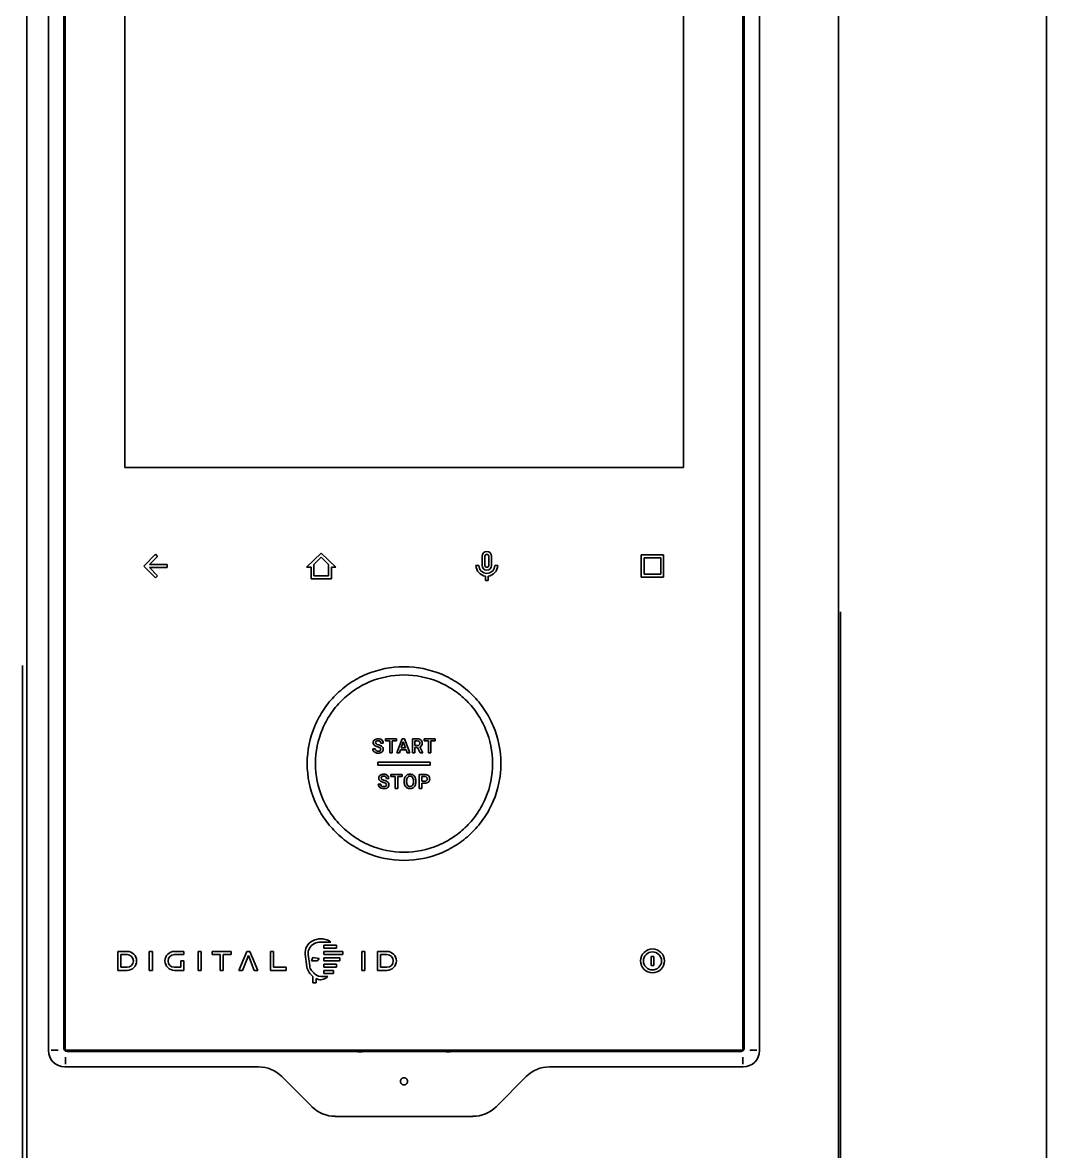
# Model space of a CAD drawing. Header units: inches. Extents: x 786 to 5593, y 691 to 5453.
# Drawn here: x 3395.7 to 3644.2, y 3424.9 to 3698.9 of the extents above; entities that cross this region are included whole.
import ezdxf

# ---------------------------------------------------------------- set-up
doc = ezdxf.new("R2010")
doc.units = ezdxf.units.IN
doc.layers.add('1', color=7, linetype='Continuous', true_color=0xffffff)

msp = doc.modelspace()

# ---------------------------------------------------------------- linework, layer by layer
at = {"layer": '1', "color": 7, "linetype": 'Continuous', "lineweight": 35}
for p, q in [((3396.74, 3926.16), (3396.74, 2812.66)), ((3593.74, 3926.16), (3593.74, 2809.66)), ((3644.24, 3825.91), (3644.24, 2963.91)), ((3402.03, 3822.41), (3402.03, 3449.4)), ((3405.78, 3449.91), (3405.78, 3821.91)), ((3406.08, 3821.91), (3406.08, 3449.91)), ((3570.58, 3449.91), (3570.58, 3821.91)), ((3570.88, 3821.91), (3570.88, 3449.91)), ((3574.63, 3449.4), (3574.63, 3822.41)), ((3420.53, 3807.89), (3420.53, 3590.93)), ((3556.13, 3590.93), (3556.13, 3807.89)), ((3420.53, 3590.93), (3556.13, 3590.93)), ((3428, 3569.84), (3425.16, 3567)), ((3426.52, 3567.35), (3428.51, 3569.34)), ((3428.51, 3569.34), (3428, 3569.84)), ((3468.22, 3570.14), (3464.69, 3566.72)), ((3466.46, 3567.36), (3468.22, 3569.13)), ((3471.75, 3566.72), (3468.22, 3570.14)), ((3468.22, 3569.13), (3469.99, 3567.36)), ((3507.27, 3569.37), (3507.27, 3567.16)), ((3507.97, 3567.16), (3507.97, 3569.37)), ((3508.88, 3569.37), (3508.88, 3567.16)), ((3509.58, 3567.16), (3509.58, 3569.37)), ((3545.91, 3569.71), (3545.91, 3564.29)), ((3551.33, 3569.71), (3545.91, 3569.71)), ((3546.61, 3564.99), (3546.61, 3569.01)), ((3546.61, 3569.01), (3550.63, 3569.01)), ((3550.63, 3569.01), (3550.63, 3564.99)), ((3551.33, 3564.29), (3551.33, 3569.71)), ((3425.16, 3567), (3428, 3564.15)), ((3430.84, 3567.35), (3426.52, 3567.35)), ((3426.52, 3566.64), (3430.84, 3566.64)), ((3428.5, 3564.65), (3426.52, 3566.64)), ((3430.84, 3566.64), (3430.84, 3567.35)), ((3464.69, 3566.72), (3465.75, 3566.72)), ((3465.75, 3566.72), (3465.75, 3563.9)), ((3466.46, 3564.6), (3466.46, 3567.36)), ((3469.99, 3567.36), (3469.99, 3564.6)), ((3470.69, 3566.72), (3471.75, 3566.72)), ((3470.69, 3563.9), (3470.69, 3566.72)), ((3505.78, 3567.16), (3506.48, 3567.16)), ((3510.36, 3567.16), (3511.06, 3567.16)), ((3428, 3564.15), (3428.5, 3564.65)), ((3465.75, 3563.9), (3470.69, 3563.9)), ((3469.99, 3564.6), (3466.46, 3564.6)), ((3508.07, 3563.47), (3508.07, 3564.54)), ((3508.77, 3563.47), (3508.07, 3563.47)), ((3508.77, 3564.54), (3508.77, 3563.47)), ((3545.91, 3564.29), (3551.33, 3564.29)), ((3550.63, 3564.99), (3546.61, 3564.99)), ((3594.24, 3555.91), (3594.24, 2812.91)), ((3395.74, 2768.01), (3395.74, 3542.87)), ((3483.8, 3525.03), (3483.8, 3524.55)), ((3486.5, 3525.03), (3483.8, 3525.03)), ((3483.8, 3524.55), (3484.85, 3524.55)), ((3484.85, 3524.55), (3484.85, 3521.62)), ((3485.44, 3524.55), (3486.5, 3524.55)), ((3485.44, 3521.62), (3485.44, 3524.55)), ((3486.5, 3524.55), (3486.5, 3525.03)), ((3486.6, 3521.62), (3487.89, 3525.03)), ((3488.15, 3524.3), (3487.66, 3522.89)), ((3487.89, 3525.03), (3488.42, 3525.03)), ((3488.65, 3522.89), (3488.15, 3524.3)), ((3488.42, 3525.03), (3489.71, 3521.62)), ((3490.34, 3521.62), (3490.34, 3525.03)), ((3490.34, 3525.03), (3491.53, 3525.03)), ((3491.55, 3524.55), (3490.93, 3524.55)), ((3490.93, 3524.55), (3490.93, 3523.41)), ((3493.21, 3525.03), (3493.21, 3524.55)), ((3495.91, 3525.03), (3493.21, 3525.03)), ((3493.21, 3524.55), (3494.26, 3524.55)), ((3494.26, 3524.55), (3494.26, 3521.62)), ((3494.85, 3524.55), (3495.91, 3524.55)), ((3494.85, 3521.62), (3494.85, 3524.55)), ((3495.91, 3524.55), (3495.91, 3525.03)), ((3481.33, 3522.65), (3480.74, 3522.65)), ((3482.69, 3524.03), (3483.28, 3524.03)), ((3484.85, 3521.62), (3485.44, 3521.62)), ((3487.22, 3521.62), (3486.6, 3521.62)), ((3487.49, 3522.41), (3487.22, 3521.62)), ((3488.81, 3522.41), (3487.49, 3522.41)), ((3487.66, 3522.89), (3488.65, 3522.89)), ((3489.09, 3521.62), (3488.81, 3522.41)), ((3489.71, 3521.62), (3489.09, 3521.62)), ((3490.93, 3521.62), (3490.34, 3521.62)), ((3490.93, 3523.41), (3491.54, 3523.41)), ((3491.59, 3522.93), (3490.93, 3522.93)), ((3490.93, 3522.93), (3490.93, 3521.62)), ((3492.27, 3521.62), (3491.59, 3522.93)), ((3492.14, 3523.07), (3492.9, 3521.65)), ((3492.9, 3521.62), (3492.27, 3521.62)), ((3492.9, 3521.65), (3492.9, 3521.62)), ((3494.26, 3521.62), (3494.85, 3521.62)), ((3481.95, 3518.67), (3481.95, 3519.37)), ((3481.95, 3519.37), (3494.69, 3519.37)), ((3494.69, 3518.67), (3481.95, 3518.67)), ((3494.69, 3519.37), (3494.69, 3518.67)), ((3485.15, 3516.42), (3485.15, 3515.94)), ((3487.85, 3516.42), (3485.15, 3516.42)), ((3485.15, 3515.94), (3486.2, 3515.94)), ((3486.2, 3515.94), (3486.2, 3513.02)), ((3486.79, 3515.94), (3487.85, 3515.94)), ((3486.79, 3513.02), (3486.79, 3515.94)), ((3487.85, 3515.94), (3487.85, 3516.42)), ((3492.02, 3513.02), (3492.02, 3516.42)), ((3492.02, 3516.42), (3493.32, 3516.42)), ((3493.34, 3515.94), (3492.61, 3515.94)), ((3492.61, 3515.94), (3492.61, 3514.76)), ((3482.67, 3514.04), (3482.08, 3514.04)), ((3484.04, 3515.43), (3484.63, 3515.43)), ((3488.36, 3514.61), (3488.36, 3514.8)), ((3488.95, 3514.83), (3488.95, 3514.63)), ((3490.6, 3514.63), (3490.6, 3514.81)), ((3491.19, 3514.82), (3491.19, 3514.63)), ((3492.61, 3514.76), (3493.32, 3514.76)), ((3493.31, 3514.28), (3492.61, 3514.28)), ((3492.61, 3514.28), (3492.61, 3513.02)), ((3486.2, 3513.02), (3486.79, 3513.02)), ((3492.61, 3513.02), (3492.02, 3513.02)), ((3510.31, 3510.95), (3510.29, 3510.96)), ((3468.12, 3475.73), (3470.59, 3475.73)), ((3468.89, 3474.98), (3468.89, 3474.22)), ((3471.94, 3474.98), (3468.89, 3474.98)), ((3470.59, 3475.73), (3470.33, 3475.92)), ((3471.94, 3474.22), (3471.94, 3474.98)), ((3418.83, 3473.44), (3418.83, 3468.85)), ((3421.12, 3473.44), (3418.83, 3473.44)), ((3419.59, 3472.67), (3421.12, 3472.67)), ((3419.59, 3469.61), (3419.59, 3472.67)), ((3426.47, 3468.85), (3426.47, 3473.44)), ((3426.47, 3473.44), (3427.24, 3473.44)), ((3427.24, 3473.44), (3427.24, 3468.85)), ((3432.59, 3473.44), (3434.88, 3473.44)), ((3434.88, 3472.67), (3432.59, 3472.67)), ((3434.88, 3473.44), (3434.88, 3472.67)), ((3438.32, 3468.85), (3438.32, 3473.44)), ((3438.32, 3473.44), (3439.08, 3473.44)), ((3439.08, 3473.44), (3439.08, 3468.85)), ((3441.76, 3473.44), (3441.76, 3472.67)), ((3446.34, 3473.44), (3441.76, 3473.44)), ((3441.76, 3472.67), (3443.67, 3472.67)), ((3443.67, 3472.67), (3443.67, 3468.85)), ((3444.43, 3472.67), (3446.34, 3472.67)), ((3444.43, 3468.85), (3444.43, 3472.67)), ((3446.34, 3472.67), (3446.34, 3473.44)), ((3450.16, 3473.44), (3448.25, 3468.85)), ((3449.11, 3468.85), (3450.55, 3472.48)), ((3450.93, 3473.44), (3450.16, 3473.44)), ((3450.55, 3472.48), (3451.98, 3468.85)), ((3452.84, 3468.85), (3450.93, 3473.44)), ((3455.9, 3473.44), (3455.9, 3468.85)), ((3456.66, 3473.44), (3455.9, 3473.44)), ((3456.66, 3469.61), (3456.66, 3473.44)), ((3464.34, 3472.81), (3464.77, 3469.67)), ((3465.43, 3469.91), (3465.07, 3472.69)), ((3466.21, 3472), (3465.83, 3471.14)), ((3467.74, 3471.72), (3466.21, 3472)), ((3468.89, 3474.22), (3471.94, 3474.22)), ((3468.89, 3473.44), (3468.89, 3472.67)), ((3473.47, 3473.44), (3468.89, 3473.44)), ((3468.89, 3472.67), (3473.47, 3472.67)), ((3473.47, 3472.67), (3473.47, 3473.44)), ((3478.06, 3468.85), (3478.06, 3473.44)), ((3478.06, 3473.44), (3478.82, 3473.44)), ((3478.82, 3473.44), (3478.82, 3468.85)), ((3481.88, 3473.44), (3481.88, 3468.85)), ((3484.17, 3473.44), (3481.88, 3473.44)), ((3482.64, 3469.61), (3482.64, 3472.67)), ((3482.64, 3472.67), (3484.17, 3472.67)), ((3548.27, 3472.24), (3548.97, 3472.24)), ((3548.27, 3470.04), (3548.27, 3472.24)), ((3548.97, 3472.24), (3548.97, 3470.04)), ((3421.12, 3469.61), (3419.59, 3469.61)), ((3432.59, 3469.61), (3434.11, 3469.61)), ((3434.11, 3469.61), (3434.11, 3471.14)), ((3434.11, 3471.14), (3434.88, 3471.14)), ((3434.88, 3471.14), (3434.88, 3468.85)), ((3459.72, 3469.61), (3456.66, 3469.61)), ((3459.72, 3468.85), (3459.72, 3469.61)), ((3465.83, 3471.14), (3467.36, 3471.14)), ((3467.36, 3471.14), (3467.74, 3471.72)), ((3468.89, 3471.91), (3468.89, 3471.14)), ((3472.71, 3471.91), (3468.89, 3471.91)), ((3468.89, 3471.14), (3472.71, 3471.14)), ((3468.89, 3470.38), (3468.89, 3469.61)), ((3471.94, 3470.38), (3468.89, 3470.38)), ((3468.89, 3469.61), (3471.94, 3469.61)), ((3471.94, 3469.61), (3471.94, 3470.38)), ((3472.71, 3471.14), (3472.71, 3471.91)), ((3484.17, 3469.61), (3482.64, 3469.61)), ((3548.97, 3470.04), (3548.27, 3470.04)), ((3418.83, 3468.85), (3421.12, 3468.85)), ((3427.24, 3468.85), (3426.47, 3468.85)), ((3434.88, 3468.85), (3432.59, 3468.85)), ((3439.08, 3468.85), (3438.32, 3468.85)), ((3443.67, 3468.85), (3444.43, 3468.85)), ((3448.25, 3468.85), (3449.11, 3468.85)), ((3451.98, 3468.85), (3452.84, 3468.85)), ((3455.9, 3468.85), (3459.72, 3468.85)), ((3466.21, 3467.33), (3466.21, 3465.79)), ((3466.62, 3468.03), (3466.48, 3468.15)), ((3466.98, 3465.79), (3466.98, 3466.87)), ((3469.84, 3467.32), (3468.12, 3467.32)), ((3468.89, 3468.85), (3468.89, 3468.09)), ((3471.18, 3468.85), (3468.89, 3468.85)), ((3468.89, 3468.09), (3471.18, 3468.09)), ((3469.62, 3467.13), (3469.84, 3467.32)), ((3471.18, 3468.09), (3471.18, 3468.85)), ((3478.82, 3468.85), (3478.06, 3468.85)), ((3481.88, 3468.85), (3484.17, 3468.85)), ((3466.21, 3465.79), (3466.98, 3465.79)), ((3406.53, 3449.46), (3570.13, 3449.46)), ((3570.13, 3449.16), (3406.53, 3449.16)), ((3406.02, 3445.41), (3453.02, 3445.41)), ((3523.63, 3445.41), (3570.63, 3445.41)), ((3458.67, 3443.07), (3465.99, 3435.75)), ((3510.67, 3435.75), (3517.99, 3443.07)), ((3471.63, 3433.41), (3505.02, 3433.41))]:
    msp.add_line(p, q, dxfattribs=at)
for centre, radius, start, end in [((3406.53, 3449.91), 0.75, 180, 270), ((3406.53, 3449.91), 0.45, 180, 270), ((3570.13, 3449.91), 0.45, 270, 0), ((3570.13, 3449.91), 0.75, 270, 0), ((3488.33, 3441.91), 0.875, 128.9424, 231.0576), ((3488.33, 3441.91), 0.875, 308.9424, 51.0576)]:
    msp.add_arc(centre, radius, start, end, dxfattribs=at)
for centre, major_axis, ratio, start_param, end_param in [((3406.03, 3449.41), (2.84, 2.84), 0.997265, 2.357564, 3.925621), ((3570.62, 3449.41), (-2.84, 2.84), 0.997265, 2.357564, 3.925621), ((3453.01, 3437.4), (-3.07, -7.4), 0.998395, 2.749461, 3.533724), ((3523.64, 3437.4), (3.07, -7.4), 0.998395, 2.749461, 3.533724), ((3471.64, 3441.42), (3.07, 7.4), 0.998395, 2.749461, 3.533724), ((3505.01, 3441.42), (-3.07, 7.4), 0.998395, 2.749461, 3.533724)]:
    msp.add_ellipse(centre, major_axis=major_axis, ratio=ratio, start_param=start_param, end_param=end_param, dxfattribs=at)
for points, degree in [([(3508.42, 3570.52), (3507.78, 3570.52), (3507.27, 3570.01), (3507.27, 3569.37)], 3), ([(3509.58, 3569.37), (3509.58, 3570.01), (3509.06, 3570.52), (3508.42, 3570.52)], 3), ([(3508.07, 3564.54), (3506.78, 3564.72), (3505.78, 3565.82), (3505.78, 3567.16)], 3), ([(3506.48, 3567.16), (3506.48, 3566.09), (3507.35, 3565.22), (3508.42, 3565.22)], 3), ([(3508.42, 3565.22), (3509.49, 3565.22), (3510.36, 3566.09), (3510.36, 3567.16)], 3), ([(3511.06, 3567.16), (3511.06, 3565.82), (3510.06, 3564.72), (3508.77, 3564.54)], 3), ([(3475.18, 3538.54), (3476.44, 3539.39), (3477.78, 3540.12), (3479.18, 3540.71)], 3), ([(3488.32, 3540.55), (3485.42, 3540.55), (3482.6, 3539.98), (3479.95, 3538.86)], 3), ([(3496.69, 3538.86), (3494.04, 3539.98), (3491.23, 3540.55), (3488.32, 3540.55)], 3), ([(3497.47, 3540.71), (3498.86, 3540.12), (3500.21, 3539.39), (3501.46, 3538.54)], 3), ([(3471.71, 3535.67), (3472.77, 3536.73), (3473.94, 3537.7), (3475.18, 3538.54)], 3), ([(3479.95, 3538.86), (3478.68, 3538.33), (3477.45, 3537.66), (3476.3, 3536.88)], 3), ([(3500.34, 3536.88), (3499.19, 3537.66), (3497.97, 3538.32), (3496.69, 3538.86)], 3), ([(3501.46, 3538.54), (3502.71, 3537.7), (3503.88, 3536.73), (3504.94, 3535.67)], 3), ([(3468.84, 3532.19), (3469.68, 3533.44), (3470.64, 3534.61), (3471.71, 3535.67)], 3), ([(3476.3, 3536.88), (3475.16, 3536.11), (3474.09, 3535.23), (3473.12, 3534.26)], 3), ([(3503.53, 3534.26), (3502.55, 3535.23), (3501.48, 3536.11), (3500.34, 3536.88)], 3), ([(3504.94, 3535.67), (3506, 3534.61), (3506.97, 3533.44), (3507.81, 3532.19)], 3), ([(3473.12, 3534.26), (3472.15, 3533.28), (3471.26, 3532.21), (3470.49, 3531.07)], 3), ([(3506.15, 3531.07), (3505.38, 3532.21), (3504.5, 3533.28), (3503.53, 3534.26)], 3), ([(3466.67, 3528.2), (3467.26, 3529.59), (3467.99, 3530.93), (3468.84, 3532.19)], 3), ([(3470.49, 3531.07), (3469.72, 3529.92), (3469.05, 3528.69), (3468.51, 3527.42)], 3), ([(3508.13, 3527.42), (3507.6, 3528.69), (3506.93, 3529.92), (3506.15, 3531.07)], 3), ([(3507.81, 3532.19), (3508.66, 3530.93), (3509.39, 3529.59), (3509.98, 3528.2)], 3), ([(3482.52, 3524.45), (3482.63, 3524.35), (3482.69, 3524.21), (3482.69, 3524.03)], 3), ([(3483.12, 3524.57), (3483.01, 3524.73), (3482.87, 3524.85), (3482.68, 3524.94)], 3), ([(3483.28, 3524.03), (3483.28, 3524.23), (3483.23, 3524.41), (3483.12, 3524.57)], 3), ([(3491.53, 3525.03), (3491.93, 3525.03), (3492.23, 3524.94), (3492.44, 3524.76)], 3), ([(3492.02, 3524.39), (3491.91, 3524.49), (3491.76, 3524.55), (3491.55, 3524.55)], 3), ([(3480.74, 3522.65), (3480.74, 3522.43), (3480.79, 3522.25), (3480.91, 3522.09)], 3), ([(3480.91, 3522.09), (3481.02, 3521.93), (3481.18, 3521.8), (3481.39, 3521.71)], 3), ([(3481.31, 3523.36), (3481.47, 3523.26), (3481.69, 3523.17), (3481.96, 3523.09)], 3), ([(3481.52, 3522.2), (3481.39, 3522.31), (3481.33, 3522.46), (3481.33, 3522.65)], 3), ([(3482.18, 3523.57), (3481.91, 3523.65), (3481.72, 3523.73), (3481.61, 3523.82)], 3), ([(3481.96, 3523.09), (3482.24, 3523.01), (3482.43, 3522.92), (3482.53, 3522.84)], 3), ([(3482.82, 3523.3), (3482.65, 3523.41), (3482.44, 3523.5), (3482.18, 3523.57)], 3), ([(3482.53, 3522.84), (3482.64, 3522.76), (3482.69, 3522.65), (3482.69, 3522.5)], 3), ([(3482.69, 3522.5), (3482.69, 3522.36), (3482.64, 3522.25), (3482.53, 3522.17)], 3), ([(3483.17, 3522.96), (3483.09, 3523.09), (3482.98, 3523.2), (3482.82, 3523.3)], 3), ([(3491.54, 3523.41), (3491.74, 3523.41), (3491.89, 3523.46), (3492, 3523.56)], 3), ([(3492.6, 3523.42), (3492.49, 3523.27), (3492.34, 3523.15), (3492.14, 3523.07)], 3), ([(3483.87, 3515.85), (3483.98, 3515.74), (3484.04, 3515.61), (3484.04, 3515.43)], 3), ([(3484.47, 3515.96), (3484.36, 3516.13), (3484.21, 3516.25), (3484.03, 3516.34)], 3), ([(3484.63, 3515.43), (3484.63, 3515.62), (3484.57, 3515.8), (3484.47, 3515.96)], 3), ([(3488.54, 3515.68), (3488.66, 3515.94), (3488.82, 3516.13), (3489.04, 3516.27)], 3), ([(3490.51, 3516.27), (3490.73, 3516.14), (3490.89, 3515.94), (3491.01, 3515.69)], 3), ([(3493.32, 3516.42), (3493.7, 3516.42), (3494, 3516.32), (3494.23, 3516.12)], 3), ([(3493.8, 3515.78), (3493.69, 3515.89), (3493.53, 3515.94), (3493.34, 3515.94)], 3), ([(3482.08, 3514.04), (3482.08, 3513.83), (3482.14, 3513.64), (3482.25, 3513.48)], 3), ([(3482.25, 3513.48), (3482.37, 3513.32), (3482.53, 3513.2), (3482.74, 3513.11)], 3), ([(3482.65, 3514.76), (3482.82, 3514.66), (3483.03, 3514.57), (3483.31, 3514.48)], 3), ([(3482.87, 3513.6), (3482.74, 3513.7), (3482.67, 3513.85), (3482.67, 3514.04)], 3), ([(3483.52, 3514.97), (3483.26, 3515.05), (3483.07, 3515.13), (3482.95, 3515.21)], 3), ([(3483.31, 3514.48), (3483.58, 3514.4), (3483.77, 3514.32), (3483.88, 3514.24)], 3), ([(3484.16, 3514.7), (3484, 3514.8), (3483.79, 3514.89), (3483.52, 3514.97)], 3), ([(3483.88, 3514.24), (3483.98, 3514.16), (3484.04, 3514.04), (3484.04, 3513.89)], 3), ([(3484.04, 3513.89), (3484.04, 3513.76), (3483.98, 3513.65), (3483.88, 3513.56)], 3), ([(3484.52, 3514.36), (3484.44, 3514.49), (3484.32, 3514.6), (3484.16, 3514.7)], 3), ([(3488.36, 3514.8), (3488.36, 3515.14), (3488.42, 3515.43), (3488.54, 3515.68)], 3), ([(3488.54, 3513.75), (3488.42, 3514), (3488.36, 3514.29), (3488.36, 3514.61)], 3), ([(3489.04, 3513.17), (3488.83, 3513.31), (3488.66, 3513.5), (3488.54, 3513.75)], 3), ([(3489.17, 3515.68), (3489.03, 3515.48), (3488.96, 3515.19), (3488.95, 3514.83)], 3), ([(3488.95, 3514.63), (3488.95, 3514.26), (3489.03, 3513.97), (3489.17, 3513.76)], 3), ([(3490.6, 3514.81), (3490.6, 3515.19), (3490.52, 3515.47), (3490.38, 3515.68)], 3), ([(3490.38, 3513.75), (3490.53, 3513.95), (3490.6, 3514.25), (3490.6, 3514.63)], 3), ([(3491.01, 3513.75), (3490.9, 3513.5), (3490.73, 3513.31), (3490.52, 3513.17)], 3), ([(3491.01, 3515.69), (3491.13, 3515.44), (3491.19, 3515.15), (3491.19, 3514.82)], 3), ([(3491.19, 3514.63), (3491.19, 3514.3), (3491.13, 3514), (3491.01, 3513.75)], 3), ([(3494.23, 3514.56), (3494.02, 3514.37), (3493.71, 3514.28), (3493.31, 3514.28)], 3), ([(3493.32, 3514.76), (3493.53, 3514.76), (3493.69, 3514.81), (3493.8, 3514.9)], 3), ([(3468.51, 3510.68), (3469.05, 3509.41), (3469.72, 3508.18), (3470.49, 3507.03)], 3), ([(3506.15, 3507.03), (3506.93, 3508.18), (3507.59, 3509.41), (3508.13, 3510.68)], 3), ([(3468.84, 3505.91), (3467.99, 3507.17), (3467.26, 3508.52), (3466.67, 3509.91)], 3), ([(3509.98, 3509.91), (3509.39, 3508.51), (3508.66, 3507.17), (3507.81, 3505.91)], 3), ([(3471.71, 3502.44), (3470.64, 3503.5), (3469.68, 3504.67), (3468.84, 3505.91)], 3), ([(3470.49, 3507.03), (3471.26, 3505.89), (3472.15, 3504.82), (3473.12, 3503.85)], 3), ([(3503.53, 3503.85), (3504.5, 3504.82), (3505.38, 3505.89), (3506.15, 3507.03)], 3), ([(3507.81, 3505.91), (3506.97, 3504.67), (3506, 3503.5), (3504.94, 3502.44)], 3), ([(3475.18, 3499.57), (3473.94, 3500.41), (3472.77, 3501.37), (3471.71, 3502.44)], 3), ([(3473.12, 3503.85), (3474.09, 3502.88), (3475.16, 3501.99), (3476.3, 3501.22)], 3), ([(3500.34, 3501.22), (3501.48, 3501.99), (3502.55, 3502.88), (3503.53, 3503.85)], 3), ([(3504.94, 3502.44), (3503.88, 3501.37), (3502.71, 3500.41), (3501.46, 3499.57)], 3), ([(3479.18, 3497.4), (3477.78, 3497.99), (3476.44, 3498.72), (3475.18, 3499.57)], 3), ([(3476.3, 3501.22), (3477.45, 3500.45), (3478.68, 3499.78), (3479.95, 3499.24)], 3), ([(3496.69, 3499.24), (3497.97, 3499.78), (3499.19, 3500.45), (3500.34, 3501.22)], 3), ([(3501.46, 3499.57), (3500.21, 3498.72), (3498.86, 3497.99), (3497.47, 3497.4)], 3), ([(3488.32, 3495.55), (3485.15, 3495.55), (3482.07, 3496.17), (3479.18, 3497.4)], 3), ([(3497.47, 3497.4), (3494.57, 3496.17), (3491.5, 3495.55), (3488.32, 3495.55)], 3), ([(3466.19, 3476.03), (3464.89, 3475.38), (3464.16, 3474.11), (3464.34, 3472.81)], 3), ([(3465.07, 3472.69), (3464.92, 3473.78), (3465.51, 3474.79), (3466.56, 3475.34)], 3), ([(3468.12, 3476.49), (3467.43, 3476.49), (3466.78, 3476.33), (3466.19, 3476.03)], 3), ([(3466.56, 3475.34), (3467.04, 3475.59), (3467.56, 3475.73), (3468.12, 3475.73)], 3), ([(3470.13, 3476.03), (3469.53, 3476.33), (3468.82, 3476.49), (3468.12, 3476.49)], 3), ([(3470.33, 3475.92), (3470.27, 3475.96), (3470.2, 3476), (3470.13, 3476.03)], 3), ([(3432.59, 3472.67), (3431.74, 3472.67), (3431.06, 3471.99), (3431.06, 3471.14)], 3), ([(3431.06, 3471.14), (3431.06, 3470.3), (3431.74, 3469.61), (3432.59, 3469.61)], 3), ([(3465.86, 3468.8), (3465.63, 3469.1), (3465.48, 3469.56), (3465.43, 3469.91)], 3), ([(3466.48, 3468.15), (3466.26, 3468.36), (3466.05, 3468.57), (3465.86, 3468.8)], 3), ([(3468.12, 3467.32), (3467.36, 3467.32), (3466.62, 3468.03), (3466.62, 3468.03)], 3), ([(3402.66, 3449.51), (3403.98, 3449.51)], 1), ([(3406.13, 3446.04), (3406.13, 3447.36)], 1), ([(3570.53, 3447.36), (3570.53, 3446.04)], 1), ([(3572.68, 3449.51), (3573.99, 3449.51)], 1)]:
    msp.add_open_spline(points, degree=degree, dxfattribs=at)
for points, knots in [([(3507.97, 3569.37), (3507.97, 3569.62), (3508.17, 3569.82), (3508.67, 3569.82), (3508.88, 3569.62), (3508.88, 3569.37)], [0, 0, 0, 0, 0.5, 0.5, 1, 1, 1, 1]), ([(3507.27, 3567.16), (3507.27, 3566.52), (3507.78, 3566.01), (3509.06, 3566.01), (3509.58, 3566.52), (3509.58, 3567.16)], [0, 0, 0, 0, 0.5, 0.5, 1, 1, 1, 1]), ([(3508.88, 3567.16), (3508.88, 3566.91), (3508.67, 3566.71), (3508.17, 3566.71), (3507.97, 3566.91), (3507.97, 3567.16)], [0, 0, 0, 0, 0.5, 0.5, 1, 1, 1, 1]), ([(3479.18, 3540.71), (3482.07, 3541.93), (3485.15, 3542.55), (3491.5, 3542.55), (3494.57, 3541.93), (3497.47, 3540.71)], [0, 0, 0, 0, 0.5, 0.5, 1, 1, 1, 1]), ([(3466.67, 3509.91), (3465.44, 3512.8), (3464.82, 3515.88), (3464.82, 3522.23), (3465.44, 3525.3), (3466.67, 3528.2)], [0, 0, 0, 0, 0.5, 0.5, 1, 1, 1, 1]), ([(3468.51, 3527.42), (3467.39, 3524.77), (3466.82, 3521.96), (3466.82, 3516.15), (3467.39, 3513.33), (3468.51, 3510.68)], [0, 0, 0, 0, 0.5, 0.5, 1, 1, 1, 1]), ([(3508.13, 3510.68), (3509.25, 3513.34), (3509.82, 3516.15), (3509.82, 3521.96), (3509.25, 3524.77), (3508.13, 3527.42)], [0, 0, 0, 0, 0.5, 0.5, 1, 1, 1, 1]), ([(3509.98, 3528.2), (3511.2, 3525.3), (3511.82, 3522.23), (3511.82, 3515.88), (3511.2, 3512.8), (3509.98, 3509.91)], [0, 0, 0, 0, 0.5, 0.5, 1, 1, 1, 1]), ([(3481.18, 3524.81), (3480.95, 3524.63), (3480.84, 3524.4), (3480.84, 3524.13), (3480.84, 3523.81), (3481, 3523.56), (3481.31, 3523.36)], [0, 0, 0, 0, 0.5, 0.5, 0.5, 1, 1, 1, 1]), ([(3482.68, 3524.94), (3482.5, 3525.03), (3482.29, 3525.07), (3482.05, 3525.07), (3481.69, 3525.07), (3481.4, 3524.98), (3481.18, 3524.81)], [0, 0, 0, 0, 0.5, 0.5, 0.5, 1, 1, 1, 1]), ([(3481.61, 3523.82), (3481.49, 3523.9), (3481.43, 3524), (3481.43, 3524.13), (3481.43, 3524.28), (3481.49, 3524.39), (3481.59, 3524.48)], [0, 0, 0, 0, 0.5, 0.5, 0.5, 1, 1, 1, 1]), ([(3481.59, 3524.48), (3481.7, 3524.56), (3481.85, 3524.6), (3482.25, 3524.6), (3482.41, 3524.55), (3482.52, 3524.45)], [0, 0, 0, 0, 0.5, 0.5, 1, 1, 1, 1]), ([(3492, 3523.56), (3492.12, 3523.66), (3492.17, 3523.8), (3492.17, 3524.15), (3492.12, 3524.29), (3492.02, 3524.39)], [0, 0, 0, 0, 0.5, 0.5, 1, 1, 1, 1]), ([(3492.44, 3524.76), (3492.66, 3524.58), (3492.76, 3524.33), (3492.76, 3524), (3492.76, 3523.77), (3492.71, 3523.58), (3492.6, 3523.42)], [0, 0, 0, 0, 0.5, 0.5, 0.5, 1, 1, 1, 1]), ([(3481.39, 3521.71), (3481.6, 3521.62), (3481.82, 3521.57), (3482.07, 3521.57), (3482.44, 3521.57), (3482.74, 3521.66), (3482.95, 3521.82)], [0, 0, 0, 0, 0.5, 0.5, 0.5, 1, 1, 1, 1]), ([(3482.53, 3522.17), (3482.43, 3522.08), (3482.27, 3522.04), (3482.07, 3522.04), (3481.83, 3522.04), (3481.65, 3522.09), (3481.52, 3522.2)], [0, 0, 0, 0, 0.5, 0.5, 0.5, 1, 1, 1, 1]), ([(3482.95, 3521.82), (3483.17, 3521.99), (3483.28, 3522.22), (3483.28, 3522.5), (3483.28, 3522.68), (3483.24, 3522.83), (3483.17, 3522.96)], [0, 0, 0, 0, 0.5, 0.5, 0.5, 1, 1, 1, 1]), ([(3482.52, 3516.2), (3482.3, 3516.02), (3482.19, 3515.8), (3482.19, 3515.52), (3482.19, 3515.21), (3482.34, 3514.96), (3482.65, 3514.76)], [0, 0, 0, 0, 0.5, 0.5, 0.5, 1, 1, 1, 1]), ([(3484.03, 3516.34), (3483.84, 3516.43), (3483.63, 3516.47), (3483.4, 3516.47), (3483.04, 3516.47), (3482.75, 3516.38), (3482.52, 3516.2)], [0, 0, 0, 0, 0.5, 0.5, 0.5, 1, 1, 1, 1]), ([(3482.95, 3515.21), (3482.84, 3515.3), (3482.78, 3515.4), (3482.78, 3515.53), (3482.78, 3515.67), (3482.83, 3515.79), (3482.94, 3515.87)], [0, 0, 0, 0, 0.5, 0.5, 0.5, 1, 1, 1, 1]), ([(3482.94, 3515.87), (3483.05, 3515.95), (3483.2, 3516), (3483.6, 3516), (3483.76, 3515.95), (3483.87, 3515.85)], [0, 0, 0, 0, 0.5, 0.5, 1, 1, 1, 1]), ([(3489.04, 3516.27), (3489.25, 3516.4), (3489.5, 3516.47), (3490.05, 3516.47), (3490.3, 3516.4), (3490.51, 3516.27)], [0, 0, 0, 0, 0.5, 0.5, 1, 1, 1, 1]), ([(3490.38, 3515.68), (3490.24, 3515.88), (3490.04, 3515.98), (3489.52, 3515.98), (3489.32, 3515.88), (3489.17, 3515.68)], [0, 0, 0, 0, 0.5, 0.5, 1, 1, 1, 1]), ([(3494.23, 3516.12), (3494.45, 3515.93), (3494.56, 3515.66), (3494.56, 3515), (3494.45, 3514.74), (3494.23, 3514.56)], [0, 0, 0, 0, 0.5, 0.5, 1, 1, 1, 1]), ([(3482.74, 3513.11), (3482.94, 3513.01), (3483.17, 3512.97), (3483.42, 3512.97), (3483.79, 3512.97), (3484.08, 3513.05), (3484.3, 3513.22)], [0, 0, 0, 0, 0.5, 0.5, 0.5, 1, 1, 1, 1]), ([(3483.88, 3513.56), (3483.78, 3513.48), (3483.62, 3513.44), (3483.42, 3513.44), (3483.18, 3513.44), (3482.99, 3513.49), (3482.87, 3513.6)], [0, 0, 0, 0, 0.5, 0.5, 0.5, 1, 1, 1, 1]), ([(3484.3, 3513.22), (3484.52, 3513.39), (3484.63, 3513.61), (3484.63, 3513.9), (3484.63, 3514.07), (3484.59, 3514.22), (3484.52, 3514.36)], [0, 0, 0, 0, 0.5, 0.5, 0.5, 1, 1, 1, 1]), ([(3490.52, 3513.17), (3490.31, 3513.04), (3490.06, 3512.97), (3489.5, 3512.97), (3489.26, 3513.04), (3489.04, 3513.17)], [0, 0, 0, 0, 0.5, 0.5, 1, 1, 1, 1]), ([(3489.17, 3513.76), (3489.32, 3513.56), (3489.52, 3513.46), (3490.04, 3513.46), (3490.24, 3513.56), (3490.38, 3513.75)], [0, 0, 0, 0, 0.5, 0.5, 1, 1, 1, 1]), ([(3493.8, 3514.9), (3493.91, 3515), (3493.97, 3515.15), (3493.97, 3515.52), (3493.91, 3515.67), (3493.8, 3515.78)], [0, 0, 0, 0, 0.5, 0.5, 1, 1, 1, 1]), ([(3479.95, 3499.24), (3482.6, 3498.12), (3485.42, 3497.55), (3491.23, 3497.55), (3494.04, 3498.12), (3496.69, 3499.24)], [0, 0, 0, 0, 0.5, 0.5, 1, 1, 1, 1]), ([(3421.12, 3468.85), (3422.39, 3468.85), (3423.42, 3469.88), (3423.42, 3472.41), (3422.39, 3473.44), (3421.12, 3473.44)], [0, 0, 0, 0, 0.5, 0.5, 1, 1, 1, 1]), ([(3421.12, 3472.67), (3421.97, 3472.67), (3422.65, 3471.99), (3422.65, 3470.3), (3421.97, 3469.61), (3421.12, 3469.61)], [0, 0, 0, 0, 0.5, 0.5, 1, 1, 1, 1]), ([(3432.59, 3468.85), (3431.32, 3468.85), (3430.29, 3469.88), (3430.29, 3472.41), (3431.32, 3473.44), (3432.59, 3473.44)], [0, 0, 0, 0, 0.5, 0.5, 1, 1, 1, 1]), ([(3484.17, 3468.85), (3485.44, 3468.85), (3486.47, 3469.88), (3486.47, 3472.41), (3485.44, 3473.44), (3484.17, 3473.44)], [0, 0, 0, 0, 0.5, 0.5, 1, 1, 1, 1]), ([(3484.17, 3472.67), (3485.02, 3472.67), (3485.7, 3471.99), (3485.7, 3470.3), (3485.02, 3469.61), (3484.17, 3469.61)], [0, 0, 0, 0, 0.5, 0.5, 1, 1, 1, 1]), ([(3548.62, 3474.04), (3547.02, 3474.04), (3545.72, 3472.74), (3545.72, 3469.54), (3547.02, 3468.24), (3550.22, 3468.24), (3551.52, 3469.54), (3551.52, 3472.74), (3550.22, 3474.04), (3548.62, 3474.04)], [0, 0, 0, 0, 0.25, 0.25, 0.5, 0.5, 0.75, 0.75, 1, 1, 1, 1]), ([(3548.62, 3468.95), (3547.41, 3468.95), (3546.43, 3469.93), (3546.43, 3472.35), (3547.41, 3473.34), (3549.83, 3473.34), (3550.82, 3472.35), (3550.82, 3469.93), (3549.83, 3468.95), (3548.62, 3468.95)], [0, 0, 0, 0, 0.25, 0.25, 0.5, 0.5, 0.75, 0.75, 1, 1, 1, 1]), ([(3464.77, 3469.67), (3464.83, 3469.24), (3465.01, 3468.71), (3465.3, 3468.35), (3465.55, 3468.04), (3465.87, 3467.61), (3466.21, 3467.33)], [0, 0, 0, 0, 0.5, 0.5, 0.5, 1, 1, 1, 1]), ([(3466.98, 3466.87), (3467.37, 3466.66), (3467.82, 3466.56), (3468.12, 3466.56), (3468.53, 3466.56), (3469.04, 3466.75), (3469.62, 3467.13)], [0, 0, 0, 0, 0.5, 0.5, 0.5, 1, 1, 1, 1]), ([(3403.98, 3449.51), (3404.04, 3449.51), (3404.12, 3449.51), (3404.26, 3449.51), (3404.34, 3449.51), (3404.41, 3449.51)], [0, 0, 0, 0, 0.5, 0.5, 1, 1, 1, 1]), ([(3406.13, 3447.36), (3406.13, 3447.42), (3406.13, 3447.5), (3406.13, 3447.64), (3406.13, 3447.72), (3406.13, 3447.79)], [0, 0, 0, 0, 0.5, 0.5, 1, 1, 1, 1]), ([(3478.14, 3449.08), (3478.1, 3449.08), (3478.06, 3449.08), (3477.99, 3449.08), (3477.95, 3449.08), (3477.83, 3449.08), (3477.76, 3449.08), (3477.65, 3449.08), (3477.61, 3449.08), (3477.56, 3449.08), (3477.54, 3449.09), (3477.51, 3449.09), (3477.49, 3449.09), (3477.41, 3449.09), (3477.35, 3449.09), (3477.28, 3449.1), (3477.26, 3449.1), (3477.24, 3449.1), (3477.22, 3449.1), (3477.18, 3449.1), (3477.16, 3449.1), (3477.09, 3449.11), (3477.05, 3449.11), (3477, 3449.11), (3477, 3449.12), (3476.98, 3449.12), (3476.96, 3449.12), (3476.94, 3449.12), (3476.91, 3449.13), (3476.89, 3449.13), (3476.89, 3449.14)], [0, 0, 0, 0, 0.0625, 0.0625, 0.125, 0.125, 0.25, 0.25, 0.3125, 0.3125, 0.34375, 0.34375, 0.375, 0.375, 0.5, 0.5, 0.53125, 0.53125, 0.5625, 0.5625, 0.625, 0.625, 0.75, 0.75, 0.78125, 0.78125, 0.8125, 0.875, 0.875, 1, 1, 1, 1]), ([(3499.76, 3449.14), (3499.76, 3449.14), (3499.76, 3449.13), (3499.74, 3449.13), (3499.74, 3449.13), (3499.73, 3449.13), (3499.73, 3449.13), (3499.7, 3449.12), (3499.67, 3449.12), (3499.62, 3449.11), (3499.6, 3449.11), (3499.56, 3449.11), (3499.54, 3449.11), (3499.47, 3449.1), (3499.42, 3449.1), (3499.34, 3449.09), (3499.33, 3449.09), (3499.3, 3449.09), (3499.28, 3449.09), (3499.24, 3449.09), (3499.21, 3449.09), (3499.11, 3449.09), (3499.04, 3449.08), (3498.95, 3449.08), (3498.93, 3449.08), (3498.89, 3449.08), (3498.84, 3449.08), (3498.78, 3449.08), (3498.67, 3449.08), (3498.59, 3449.08), (3498.51, 3449.08)], [0, 0, 0, 0, 0.0625, 0.0625, 0.09375, 0.09375, 0.125, 0.125, 0.25, 0.25, 0.3125, 0.3125, 0.375, 0.375, 0.5, 0.5, 0.53125, 0.53125, 0.5625, 0.5625, 0.625, 0.625, 0.75, 0.75, 0.78125, 0.78125, 0.8125, 0.875, 0.875, 1, 1, 1, 1]), ([(3570.52, 3447.79), (3570.52, 3447.72), (3570.53, 3447.64), (3570.53, 3447.5), (3570.53, 3447.42), (3570.53, 3447.36)], [0, 0, 0, 0, 0.5, 0.5, 1, 1, 1, 1]), ([(3572.24, 3449.52), (3572.31, 3449.51), (3572.39, 3449.51), (3572.54, 3449.51), (3572.61, 3449.51), (3572.68, 3449.51)], [0, 0, 0, 0, 0.5, 0.5, 1, 1, 1, 1]), ([(3488.88, 3442.59), (3488.84, 3442.62), (3488.8, 3442.65), (3488.73, 3442.68), (3488.71, 3442.69), (3488.66, 3442.71), (3488.64, 3442.72), (3488.57, 3442.75), (3488.52, 3442.76), (3488.45, 3442.77), (3488.43, 3442.78), (3488.38, 3442.78), (3488.35, 3442.78), (3488.28, 3442.78), (3488.23, 3442.78), (3488.15, 3442.76), (3488.13, 3442.76), (3488.08, 3442.75), (3488.06, 3442.74), (3487.99, 3442.72), (3487.94, 3442.7), (3487.88, 3442.66), (3487.86, 3442.65), (3487.82, 3442.62), (3487.8, 3442.6), (3487.78, 3442.59)], [0, 0, 0, 0, 0.125, 0.125, 0.1875, 0.1875, 0.25, 0.25, 0.375, 0.375, 0.4375, 0.4375, 0.5, 0.5, 0.625, 0.625, 0.6875, 0.6875, 0.75, 0.75, 0.875, 0.875, 0.9375, 0.9375, 1, 1, 1, 1]), ([(3487.78, 3441.23), (3487.81, 3441.19), (3487.86, 3441.17), (3487.92, 3441.13), (3487.94, 3441.12), (3487.99, 3441.1), (3488.01, 3441.09), (3488.08, 3441.07), (3488.13, 3441.05), (3488.2, 3441.04), (3488.23, 3441.04), (3488.28, 3441.03), (3488.3, 3441.03), (3488.38, 3441.03), (3488.42, 3441.04), (3488.5, 3441.05), (3488.52, 3441.05), (3488.57, 3441.07), (3488.59, 3441.07), (3488.66, 3441.1), (3488.71, 3441.12), (3488.77, 3441.15), (3488.79, 3441.17), (3488.84, 3441.2), (3488.86, 3441.21), (3488.88, 3441.23)], [0, 0, 0, 0, 0.125, 0.125, 0.1875, 0.1875, 0.25, 0.25, 0.375, 0.375, 0.4375, 0.4375, 0.5, 0.5, 0.625, 0.625, 0.6875, 0.6875, 0.75, 0.75, 0.875, 0.875, 0.9375, 0.9375, 1, 1, 1, 1])]:
    msp.add_open_spline(points, degree=3, knots=knots, dxfattribs=at)

doc.saveas('drawing.dxf')
